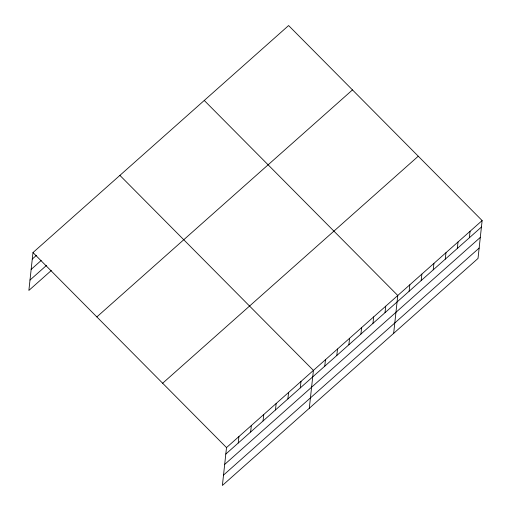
<?xml version="1.0" encoding="UTF-8"?>
<svg xmlns="http://www.w3.org/2000/svg" width="511" height="511" viewBox="0 0 511 511"><rect width="100%" height="100%" fill="white"/><g stroke="black" fill="none" stroke-linecap="round" stroke-linejoin="round"><path stroke-width="0.77" d="M482.128 220.573L226.507 447.585L222.394 485.45L478.015 258.432L482.128 220.573L288.606 25.55L32.985 252.568L28.872 290.427L51.336 270.472M238.222 443.031L238.924 436.56M250.633 432.006L251.335 425.535M263.05 420.981L263.753 414.51M275.467 409.956L276.17 403.479M287.885 398.925L288.587 392.454M300.296 387.9L300.998 381.43M309.302 408.263L313.415 370.405L119.9 175.382M324.766 366.17L325.469 359.699M336.813 355.471L337.516 349M348.866 344.765L349.569 338.295M360.919 334.066L361.622 327.596M372.966 323.361L373.669 316.89M385.019 312.662L385.722 306.191M393.662 333.351L397.775 295.486L204.253 100.463M409.119 291.257L409.822 284.787M421.173 280.552L421.875 274.081M433.219 269.853L433.922 263.382M445.273 259.147L445.975 252.677M457.326 248.448L458.028 241.978M469.373 237.749L470.075 231.272M32.282 259.039L36.422 255.359M31.158 269.393L41.206 260.469M29.996 280.066L46.552 265.369M96.847 316.922L352.469 89.91M162.645 383.231L418.266 156.213M225.805 454.062L481.426 227.044M224.68 464.416L480.302 237.404M223.518 475.089L479.139 248.078M32.985 252.568L226.507 447.585"/></g></svg>
